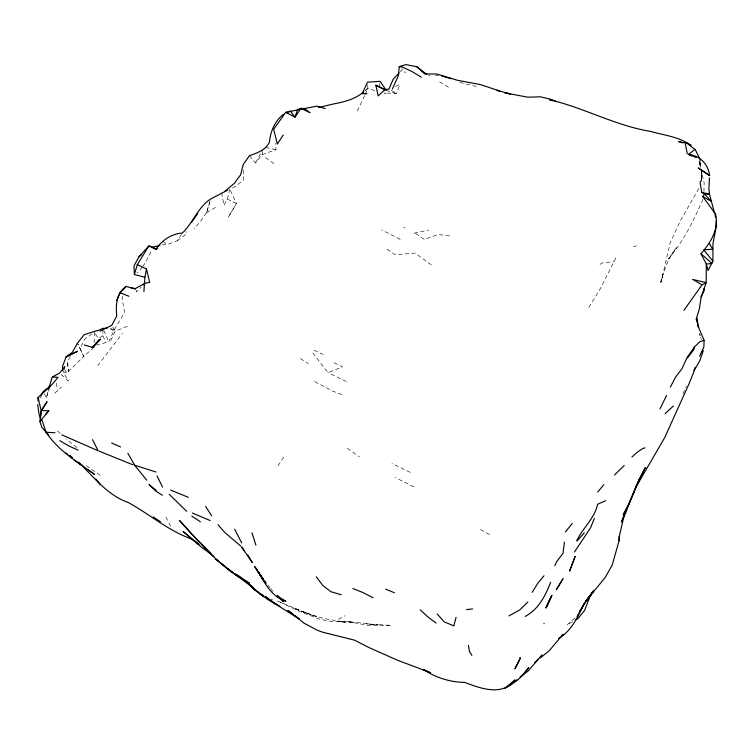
<?xml version="1.0" encoding="UTF-8"?>
<svg xmlns="http://www.w3.org/2000/svg" width="754" height="754" viewBox="0 0 754 754"><rect width="100%" height="100%" fill="white"/><g stroke="black" fill="none" stroke-linecap="round" stroke-linejoin="round"><path stroke-width="0.57" stroke-dasharray="3.77 2.83" d="M701.71 181.064L701.776 173.401L701.663 179.245M94.165 342.646L94.363 332.326L84.608 339.14L80.141 348.65L83.732 356.406L67.012 373.023L63.006 371.722L68.369 381.034L61.206 374.493M701.672 179.32L701.333 170.093M249.47 155.701L255.531 162.892L262.232 154.523L262.298 151.479M703.944 191.733L704.132 182.807L701.559 172.468M701.588 179.084L701.804 173.571M136.54 290.347L136.455 291.996L141.092 287.255M122.827 296.143L122.063 298.301L124.598 312.392L114.297 329.8L108.774 341.807L96.606 345.078M378.96 87.059L379.818 82.45M44.203 393.72L46.503 397.622L48.463 389.196M221.667 192.77L223.976 205.305L227.359 199.113L229.8 189.207L234.042 187.294L243.363 180.263L243.325 170.027M209.753 202.157L206.549 212.732L210.404 200.046M46.503 397.622L49.575 387.613M702.964 199.414C694.934 217.152 686.621 235.305 674.802 250.875L668.515 258.905L676.461 247.623C668.43 257.717 664.18 269.715 660.777 281.958L663.2 273.636L660.9 282.75L670.297 242.364L680.617 220.3L699.005 188.085M682.973 393.673L686.376 386.199M364.587 95.673L356.755 112.337M365.059 94.636L367.895 88.425L367.575 83.204M588.817 307.396L600.325 288.707L616.329 257.105M110.725 340.685L115.174 331.166L128.764 325.719M70.197 356.51L67.558 361.713L68.595 371.081L66.87 361.241M150.932 251.883L145.588 262.401L142.911 266.2M255.531 162.892L262.326 150.47M278.028 465.802L283.881 456.764M162.082 244.89L167.228 244.55L177.199 240.818L182.327 233.08M206.502 212.703L200.536 221.44L194.07 228.745M39.887 398.338L41.14 396.576M142.242 267.142L139.556 270.94L136.974 272.722M97.643 365.718L122.412 333.353M402.636 68.859L400.647 71.394L405.897 72.271M54.637 393.371L61.442 387.047M365.454 90.659L367.895 88.425L377.085 91.338M94.071 347.226L83.732 356.406L77.445 343.174L80.141 348.65M574.934 617.997L567.008 624.953L572.908 621.541M365.436 90.442L367.895 88.425M177.199 240.818L186.643 233.844L185.993 231.619M206.549 212.732L217.199 206.379M102.855 329.423L102.93 335.794L98.303 338.442L94.363 332.326M599.958 264.362L602.804 262.788L614.208 261.695M338.508 619.26L345.115 615.716M395.473 86.342L399.79 84.552L396.566 93.524L384.229 92.921M312.835 352.966L328.084 372.674L342.608 366.774L331.741 361.703M262.232 154.523L276.002 149.763L275.86 142.996M414.125 233.231L428.743 230.027M633.313 246.586L636.555 245.832M384.078 93.816L386.265 93.336M428.432 75.683L430.157 75.306M435.378 75.391L438.649 75.598M449.544 235.974L438.149 234.466L424.37 239.461L415.275 233.174M476.339 86.465L458.583 82.111M265.615 147.332L276.002 149.763M386.265 90.395L396.566 93.524L389.007 89.038M114.297 329.8L109.236 328.131L114.061 331.138L115.174 331.166L111.771 325.332M341.873 394.578L333.164 391.317L314.625 381.628M403.767 227.303L405.19 227.944M410.204 472.39L391.929 463.465M314.098 350.214L323.155 354.474M346.322 381.505L328.084 372.674M413.814 486.858L395.435 477.631M270.95 599.157L272.995 600.127M227.359 199.113L236.464 203.476L228.226 217.312L236.464 203.476L229.8 189.207M400.186 239.423L381.684 229.838M480.345 529.619L489.676 534.643M439.601 81.847L449.177 87.568M300.45 358.64L308.311 363.635M100.254 475.35L85.947 465.435M387 249.15L395.2 254.711L415.105 253.08L431.985 265.361M347.302 448.3L359.413 456.886M265.474 157.482L275.634 164.843M162.741 241.129L167.228 244.55M76.851 447.631L66.22 438.885M57.436 430.892L61.423 434.521M267.774 585.047L270.007 587.724M270.743 588.62L272.976 591.306M64.373 369.451L67.012 373.023M165.918 516.99L171.252 527.404M102.93 335.794L105.89 342.316M103.76 330.431L108.774 341.807M699.118 161.497L700.862 167.105L699.787 161.526M699.571 333.381L700.098 335.549L699.128 331.345M700.786 337.49L701.333 339.752M699.373 162.487L700.589 168.029M699.731 161.742L700.749 167.539M56.39 383.192L57.568 390.393M699.778 160.593L700.862 167.539M701.239 170.102L701.616 178.868M390.402 625.358L370.412 625.763L346.84 621.428L354.163 622.399L330.94 621.409L319.941 619.307L300.252 611.72L277.529 601.023L306.576 613.134L293.89 608.271L316.454 616.866L303.655 611.994L322.75 618.308L344.917 622.276L337.726 621.173L362.551 623.03L373.381 624.538L378.301 624.868L366.557 623.86L390.402 625.358"/><path stroke-width="1.13" d="M38.02 400.987L38.058 397.575L51.677 384.926L58.049 377.33L52.318 377.009L48.463 389.196M135.475 289.178L126.276 286.407C115.965 292.948 115.796 305.266 116.729 316.067L111.771 325.332L100.112 331.166M716.253 220.63L716.093 227.378L712.954 243.702L712.907 261.129L708.081 270.46L706.328 264.126L700.994 253.712C710.485 242.797 719.175 229.376 715.574 214.061L702.69 196.492L704.632 194.08L709.467 194.108L714.792 213.995M585.622 601.504L605.274 577.338L612.22 564.991L619.072 540.806L619.204 536.245M619.072 540.806L619.213 536.782L624.227 515.039M700.994 253.712L711.946 263.429L706.328 264.126L706.159 282.609L700.984 298.113L699.307 309.055L696.168 319.244L699.288 329.178L704.123 340.337L703.897 346.774L699.589 356.359M709.476 178.019L708.873 188.312L709.467 194.108L701.72 192.364L700.07 182.082L701.343 180.564M426.66 74.316L416.924 66.776L405.963 64.618L399.234 66.578L398.376 75.758L392.325 89.029M40.509 417.575L41.206 410.713L38.058 397.575M543.992 623.812L544.058 623.285M143.91 291.675L144.919 277.293L146.455 269.027L137.322 264.569L148.858 245.964L153.053 247.114L155.824 249.386L157.614 248.104M564.435 542.173L563.04 553.257L556.603 561.758L554.812 565.726M704.123 340.337L699.637 341.835L694.321 347.16L693.972 349.394L687.544 357.905M456.085 617.328L453.804 625.886L444.144 621.833L437.141 613.86M144.919 277.293L134.382 274.513L137.322 264.569M628.148 505.303L625.943 512.541L621.419 522.022L624.161 514.982M628.157 505.199L626.923 508.941L636.517 486.16L664.755 437.518L689.41 382.947L694.66 369.733L699.872 360.61L703.312 350.572M64.081 368.697L64.787 366.68L59.613 373.041L52.318 377.009M594.341 518.479L590.457 528.007L574.482 551.985M116.785 300.346L120.131 292.778L126.276 286.407M693.925 370.402L695.329 367.236M550.656 582.305C545.387 595.839 538.535 609.298 525.17 616.461M666.555 395.464L659.967 408.951M582.842 605.735C577.385 618.45 570.674 631.352 558.384 638.723M519.619 659.514L514.907 668.873L520.307 658.581L520.015 657.695L520.307 658.581M700.881 296.897L704.123 290.686L704.085 288.348M670.344 387.047L675.782 376.812L681.974 368.715L687.082 357.537L694.321 347.16M227.765 190.102L210.677 198.952C197.746 207.312 193.062 223.052 182.327 233.08C171.394 233.712 161.771 240.441 155.824 249.386L148.858 245.964L139.009 256.69L133.986 265.917L134.382 274.513M40.81 395.859L43.044 391.76L49.915 386.5L48.953 387.085M576.829 540.618C582.833 527.706 594.548 518.686 597.611 504.256L605.707 500.694M532.183 592.361L537.668 583.408L544.011 575.764M593.03 591.871L587.649 600.118L591.777 593.407M283.231 135.004L277.359 144.005L273.664 129.311L285.747 112.289L316.793 106.135L325.219 108.595M683.935 310.337L702.059 284.795L706.159 282.609L692.606 279.414L702.059 284.795M577.272 616.32L584.934 602.323L579.807 611.503L587.187 599.383L593.539 590.834L585.594 601.447L590.071 595.896L584.67 610.391L577.837 618.695L575.867 619.826M191.714 222.015L197.765 213.514M577.206 616.631L578.45 614.906M98.981 339.611L92.704 347.443L91.894 347.566M572.258 523.417L565.368 531.994M597.752 492.032L603.822 484.699M74.297 460.185L82.808 465.925C69.085 456.613 55.362 446.33 46.107 432.296L41.856 419.705L39.924 421.448L41.206 410.713L47.068 401.665L41.593 410.506L48.822 410.817L39.924 421.448L41.828 427.311L48.784 435.341M542.079 654.792L527.979 671.183L522.249 675.264L528.771 667.488C522.937 676.489 514.539 683.312 505.039 688.1L514.991 679.938C502.758 696.555 480.383 688.487 464.681 682.361C450.072 682.247 435.878 677.658 423.625 669.646L428.687 671.776M577.046 540.92L584.284 532.824M45.363 414.559L48.822 410.817M399.139 72.987L393.126 79.349L389.007 89.038L384.974 89.66L378.131 95.871L375.85 85.221L384.974 89.66M92.94 346.991L100.518 339.064L92.704 347.443L84.26 344.955M283.589 114.165C274.805 121.026 270.413 131.469 269.414 142.299C265.446 150.159 257.255 152.987 249.47 155.701L243.306 164.344L240.63 174.768L234.334 183.345L224.683 191.45M143.411 284.889L144.957 283.316L149.669 282.335L146.455 269.027M520.024 609.732L527.875 601.956M534.407 663.19L538.12 659.524M624.18 465.52L614.519 474.973M665.113 413.607L673.388 406.038M631.88 457.056L637.507 452.051L642.889 448.442L645.056 447.838M561.513 635.622L563.106 634.255L549.232 650.749L540.279 657.969M522.249 675.264L523.898 673.84M520.137 677.073L521.542 675.867M514.2 682.05L516.82 679.863M363.796 91.79C355.266 99.311 343.937 101.95 333.079 104.052L318.518 107.568M139.009 256.69L141.743 254.55M694.82 149.499L688.572 154.363L691.531 155.833M508.959 615.877L519.421 610.118M144.957 283.316L135.268 288.612L129.933 287.434M97.549 330.836L102.846 328.358L107.106 328.207M286.463 112.846L290.299 111.102L295.021 117.124L300.959 108.331L304.465 108.548L310.111 112.827L300.959 108.331L297.576 109.509L295.021 117.124L285.747 112.289M97.238 330.469L84.062 334.757L77.445 343.174L72.309 352.344L66.098 356.868L62.403 366.774L62.884 370.732M153.053 247.114L159.829 245.446M466.538 609.609L472.635 608.94M367.028 93.703L362.203 93.637L367.509 82.167L380.035 81.3L386.265 90.395M46.107 432.296L55.014 432.749M399.234 66.578L402.749 67.238L411.788 71.441L421.373 77.172M688.647 144.608L690.871 145.277L687.111 143.251L678.619 141.592L683.077 142.93M441.863 76.031L451.231 78.708M341.308 594.746L330.931 591.739L322.778 585.472L316.246 576.81M127.85 453.248L134.608 465.19L155.974 472.004M552.578 100.744L549.487 99.735C583.888 107.662 615.537 125.73 650.627 131.422L650.74 131.45C664.34 135.334 679.109 136.776 690.871 145.277M132.987 464.841L98.774 450.996M97.709 450.59L61.913 434.879M192.383 513.022L210.159 520.533M352.825 588.535L362.627 592.399L373.07 597.752M120.131 292.778L128.925 296.256M188.34 497.32L170.668 490.1M430.647 672.672L397.81 660.353L369.177 647.658L354.568 640.165L322.693 632.22L317.264 630.231L304.013 623.153L287.868 610.363L293.24 614.378M385.624 589.119L394.399 592.757M556.518 101.63L551.146 99.377L540.467 96.814L527.781 97.191L504.888 92.855L510.279 93.948L497.018 90.291L499.798 91.083L480.826 84.665L457.433 80.282L436.858 74.005L424.53 73.854L416.924 66.776M696.196 157.577L688.572 154.363C699.891 155.578 708.383 164.325 709.627 175.616L698.421 168.057L709.627 175.616M111.649 443.013L120.602 446.962M78.114 450.147L68.623 445.84L59.726 440.647M263.806 595.754C252.854 590.9 246.445 579.666 235.785 574.218M375.85 85.221L385.219 89.877M279.932 606.188L273.334 602.757L265.238 596.395L271.412 600.872M277.246 604.783L273.334 602.757L299.517 619.062L295.031 615.716M702.69 196.492L711.107 201.252L704.632 194.08L701.72 192.364M260.677 594.02L263.334 596.056L259.715 593.822L268.104 599.741L275.823 604.067L273.174 602.144M162.355 495.255L155.908 491.193L148.981 484.53L156.087 490.317M191.742 516.113L200.347 521.73M153.307 516.971L160.479 521.74M232.901 572.258C211.949 558.526 196.389 538.328 179.329 520.317L191.082 533.493L210.375 552.805M65.975 453.05L67.803 454.408M69.641 455.774L72.384 457.819M258.763 592.644L251.789 587.206L258.895 592.653M260.592 594.011L263.334 596.056M436.038 623.04L427.82 616.866L420.195 609.807M77.832 462.541L94.561 474.483L87.643 469.327M213.995 556.452L202.034 547.649L183.062 531.447L198.952 544.605L194.419 540.58L188.745 537.922C166.813 529.468 148.745 513.728 128.208 502.494C107.191 495.142 94.033 477.15 78.642 462.287M687.111 143.251L695.207 149.612M69.82 455.68L72.431 457.801M240.762 546.075L225.003 532.71L218.019 524.727M169.273 494.36L186.624 511.24M216.21 559.421L230.404 571.419L239.056 576.961L234.032 573.653L253.297 587.649L247.416 582.946L255.097 589.911L244.268 580.005L249.386 583.181L232.043 572.154L215.578 558.818M211.12 553.662L204.334 547.395L206.624 549.534M265.615 583.125L254.673 566.565C263.702 579.694 269.216 595.688 285.87 601.315L277.057 595.999L283.495 601.673L277.83 596.084M277.585 595.886L280.384 598.676M95.72 478.997L100.423 484.624M146.776 480.213L134.608 465.19M712.907 261.129L703.661 249.791L712.709 249.235L709.26 243.382M244.381 550.486L241.572 546.999L252.279 562.522L247.764 554.916M264.654 581.494L265.992 583.304L264.682 581.391M162.572 487.169L157.011 475.878M263.372 579.477L258.113 571.834L263.316 579.685L260.79 575.83M263.9 580.571L265.681 583.238M255.606 567.951L263.316 579.685M205.635 506.405L211.648 515.83M471.891 655.377L469.44 651.409L468.423 645.349M234.673 529.214L241.695 542.955M92.553 439.639L97.803 450.176M695.631 150.272L700.391 160.244M251.949 532.786L255.926 545.189M40.396 418.724L38.85 413.201L37.7 404.436M698.166 327.142L697.13 318.273M715.122 215.097L715.574 217.312M685.329 144.014L687.346 153.92M633.709 492.145L628.148 505.463L623.228 514.746L628.789 504.464L639.307 479.384L638.581 480.882L645.292 467.593L637.601 482.617L633.709 492.145M570.269 569.27L569.609 571.108L575.17 556.358L570.269 569.27M551.306 596.593L545.915 608.073L551.956 595.264L546.103 607.488L551.306 596.593M557.347 588.054L556.301 589.788L563.068 578.638L557.347 588.054M76.672 351.656L66.098 356.868L77.464 351.336L76.672 351.656M71.828 457.725L69.189 455.661L71.828 457.725"/></g></svg>
